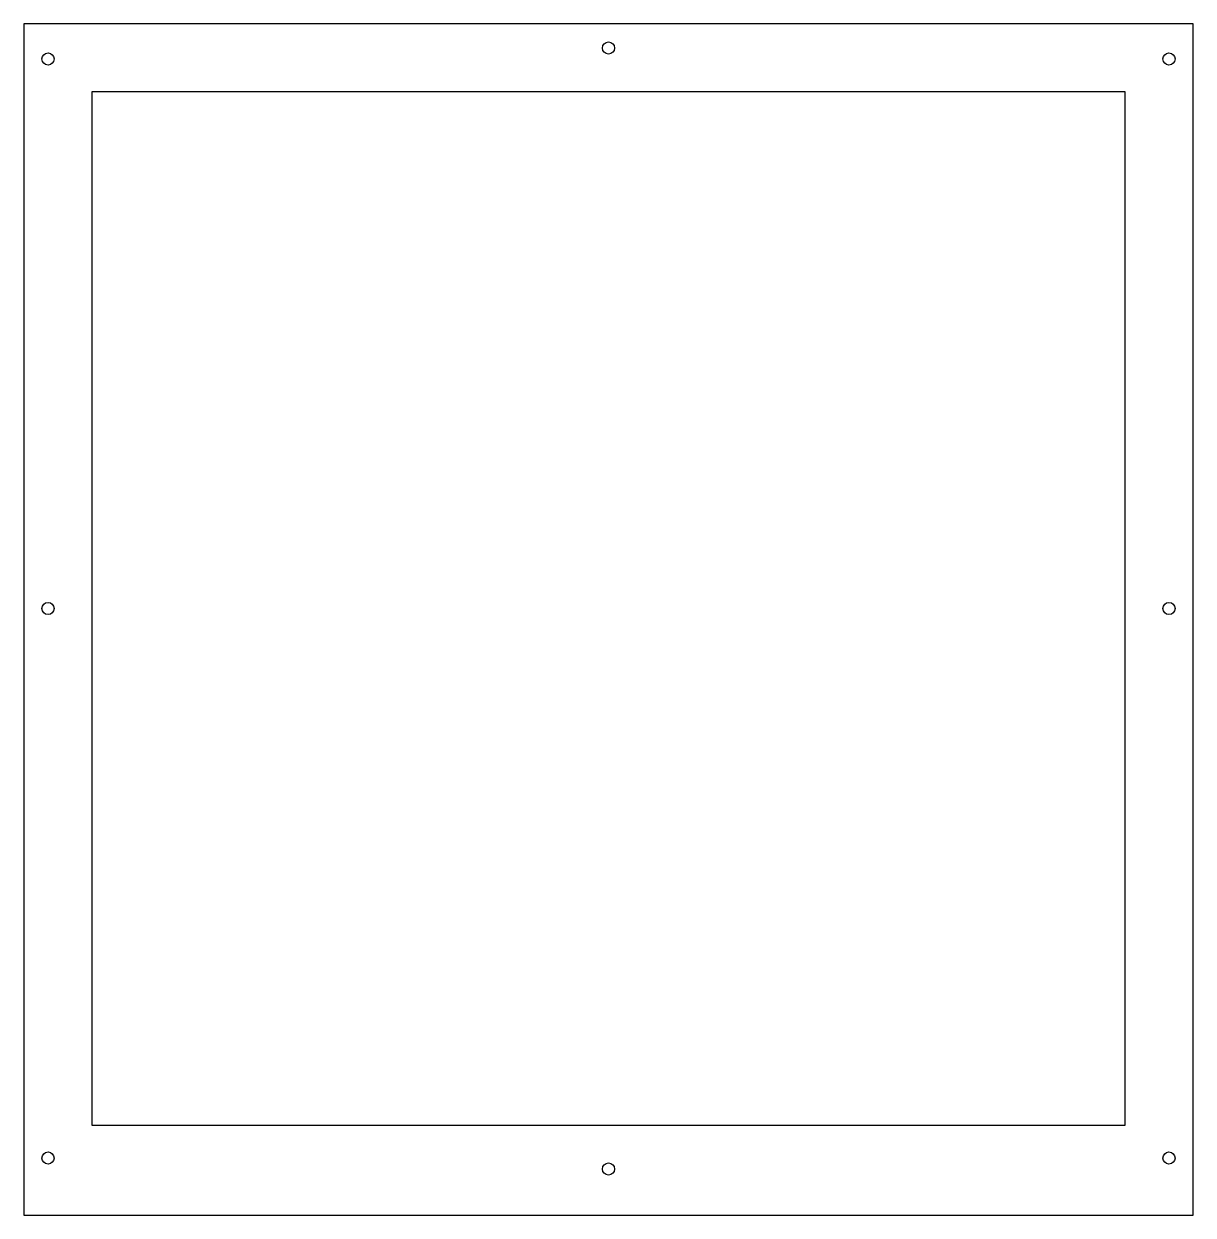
# Model space of a CAD drawing. Header units: millimetres. Extents: x 0 to 532, y 0 to 542.
import ezdxf

# ---------------------------------------------------------------- set-up
doc = ezdxf.new("R2010")
doc.units = ezdxf.units.MM

msp = doc.modelspace()

# ---------------------------------------------------------------- linework, layer by layer
at = {"layer": 'CUT'}
for centre in [(266, 531), (11, 526), (521, 526), (11, 276), (521, 276), (11, 26), (521, 26), (266, 21)]:
    msp.add_circle(centre, 2.75, dxfattribs=at)
at = {"layer": 'OUTLINE'}
for p, q in [((532, 542), (0, 542)), ((0, 542), (0, 0)), ((532, 0), (532, 542)), ((501, 511), (31, 511)), ((31, 511), (31, 41)), ((501, 41), (501, 511)), ((31, 41), (501, 41)), ((0, 0), (532, 0))]:
    msp.add_line(p, q, dxfattribs=at)

doc.saveas('drawing.dxf')
